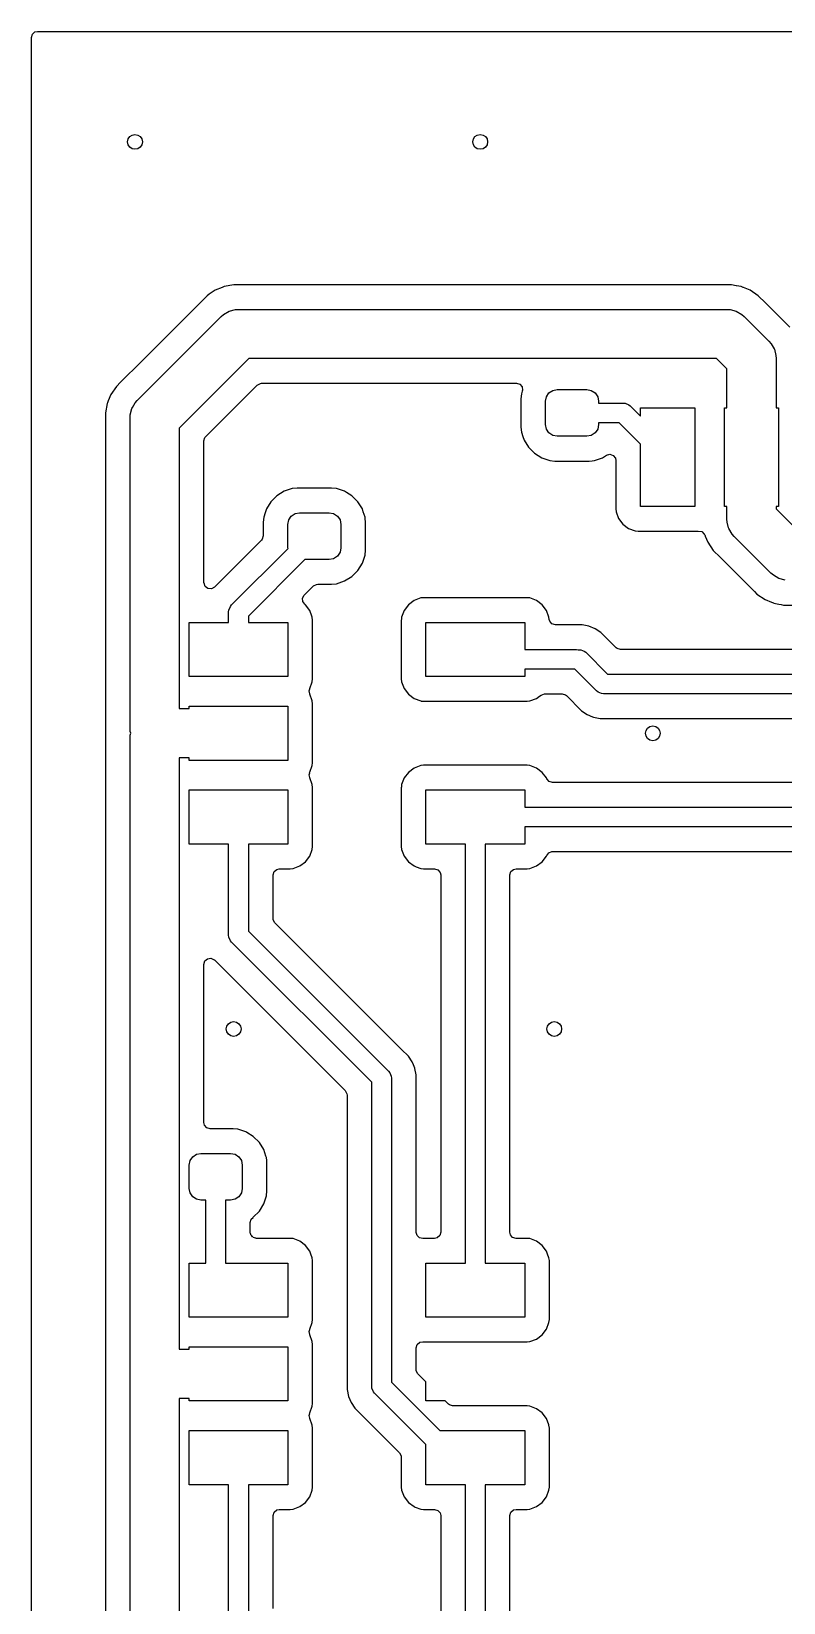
# Model space of a CAD drawing. Extents: x 4.07 to 6.96, y -6.23 to -1.21.
# Drawn here: x 4.071 to 4.671, y -2.466 to -1.211 of the extents above; entities that cross this region are included whole.
import ezdxf

# ---------------------------------------------------------------- set-up
doc = ezdxf.new("R2010")
doc.units = 0
doc.header["$MEASUREMENT"] = 0
doc.layers.add('BLACK', color=7, linetype='CONTINUOUS')

msp = doc.modelspace()

# ---------------------------------------------------------------- linework, layer by layer
at = {"layer": 'BLACK', "linetype": 'CONTINUOUS'}
for p, q in [((4.0709, -1.2159), (4.0717, -1.2132)), ((4.0709, -3.37), (4.0709, -1.2159)), ((4.0717, -1.2132), (4.0737, -1.2114)), ((4.0737, -1.2114), (4.0758, -1.211)), ((4.0758, -1.211), (6.7825, -1.211)), ((4.2176, -1.4178), (4.2128, -1.421)), ((4.223, -1.4156), (4.2176, -1.4178)), ((4.2176, -1.4178), (4.2176, -1.4178)), ((4.2248, -1.4148), (4.223, -1.4156)), ((4.223, -1.4156), (4.223, -1.4156)), ((4.2324, -1.4133), (4.2248, -1.4148)), ((4.2248, -1.4148), (4.2248, -1.4148)), ((4.2401, -1.4133), (4.2324, -1.4133)), ((4.2324, -1.4133), (4.2324, -1.4133)), ((4.6298, -1.4133), (4.2401, -1.4133)), ((4.6335, -1.4141), (4.6298, -1.4133)), ((4.6298, -1.4133), (4.6298, -1.4133)), ((4.6336, -1.4141), (4.6335, -1.4141)), ((4.6335, -1.4141), (4.6335, -1.4141)), ((4.6374, -1.4148), (4.6336, -1.4141)), ((4.6389, -1.4155), (4.6374, -1.4148)), ((4.6392, -1.4156), (4.6389, -1.4155)), ((4.6446, -1.4178), (4.6392, -1.4156)), ((4.6392, -1.4156), (4.6392, -1.4156)), ((4.6511, -1.4221), (4.6446, -1.4178)), ((4.6446, -1.4178), (4.6446, -1.4178)), ((4.2112, -1.4221), (4.1565, -1.4768)), ((4.2128, -1.421), (4.2112, -1.4221)), ((4.2112, -1.4221), (4.2112, -1.4221)), ((4.2128, -1.421), (4.2128, -1.421)), ((4.6567, -1.4278), (4.6511, -1.4221)), ((4.6511, -1.4221), (4.6511, -1.4221)), ((4.6707, -1.4417), (4.6567, -1.4278)), ((4.6567, -1.4278), (4.6567, -1.4278)), ((4.1553, -1.5058), (4.2223, -1.4388)), ((4.2223, -1.4388), (4.2243, -1.4371)), ((4.2243, -1.4371), (4.2287, -1.4345)), ((4.2243, -1.4371), (4.2243, -1.4371)), ((4.2287, -1.4345), (4.2337, -1.4332)), ((4.2337, -1.4332), (4.2363, -1.433)), ((4.2337, -1.4332), (4.2337, -1.4332)), ((4.2363, -1.433), (4.6259, -1.433)), ((4.6259, -1.433), (4.6285, -1.4332)), ((4.6285, -1.4332), (4.6285, -1.4332)), ((4.6285, -1.4332), (4.6335, -1.4345)), ((4.6335, -1.4345), (4.6379, -1.4371)), ((4.6379, -1.4371), (4.6379, -1.4371)), ((4.6379, -1.4371), (4.6399, -1.4388)), ((4.6399, -1.4388), (4.6596, -1.4585)), ((4.6763, -1.4473), (4.6707, -1.4417)), ((4.6707, -1.4417), (4.6707, -1.4417)), ((4.6596, -1.4585), (4.6613, -1.4605)), ((4.6613, -1.4605), (4.6613, -1.4605)), ((4.6613, -1.4605), (4.6637, -1.4646)), ((4.6637, -1.4646), (4.6639, -1.4649)), ((4.6639, -1.4649), (4.6652, -1.4699)), ((4.1565, -1.4768), (4.1441, -1.4891)), ((4.2444, -1.4724), (4.1889, -1.5279)), ((4.6178, -1.4724), (4.2444, -1.4724)), ((4.626, -1.4806), (4.6178, -1.4724)), ((4.626, -1.5118), (4.626, -1.4806)), ((4.6652, -1.4699), (4.6652, -1.4699)), ((4.6652, -1.4699), (4.6654, -1.4724)), ((4.6654, -1.4724), (4.6654, -1.5118)), ((4.1419, -1.4913), (4.1387, -1.4946)), ((4.1441, -1.4891), (4.1419, -1.4913)), ((4.1441, -1.4891), (4.1441, -1.4891)), ((4.2101, -1.5346), (4.2511, -1.4935)), ((4.2511, -1.4935), (4.2536, -1.4922)), ((4.2536, -1.4922), (4.2546, -1.4921)), ((4.2546, -1.4921), (4.458, -1.4921)), ((4.458, -1.4921), (4.4607, -1.4929)), ((4.4607, -1.4929), (4.4625, -1.495)), ((4.1322, -1.5061), (4.1316, -1.5076)), ((4.1343, -1.5011), (4.1322, -1.5061)), ((4.1322, -1.5061), (4.1322, -1.5061)), ((4.1387, -1.4946), (4.1343, -1.5011)), ((4.1343, -1.5011), (4.1343, -1.5011)), ((4.1536, -1.5077), (4.1553, -1.5058)), ((4.462, -1.5005), (4.4616, -1.5045)), ((4.4616, -1.5045), (4.4616, -1.527)), ((4.4627, -1.4985), (4.462, -1.5005)), ((4.462, -1.5005), (4.462, -1.5005)), ((4.4625, -1.495), (4.4628, -1.4977)), ((4.4628, -1.4977), (4.4627, -1.4985)), ((4.4813, -1.5064), (4.482, -1.5028)), ((4.482, -1.5028), (4.484, -1.4998)), ((4.484, -1.4998), (4.4871, -1.4978)), ((4.4871, -1.4978), (4.4906, -1.497)), ((4.4906, -1.497), (4.5143, -1.497)), ((4.5143, -1.497), (4.5178, -1.4978)), ((4.5178, -1.4978), (4.5209, -1.4998)), ((4.5209, -1.4998), (4.5229, -1.5028)), ((4.5229, -1.5028), (4.5236, -1.5064)), ((4.1314, -1.5082), (4.1299, -1.5158)), ((4.1299, -1.5158), (4.1299, -1.7718)), ((4.1316, -1.5076), (4.1314, -1.5082)), ((4.1314, -1.5082), (4.1314, -1.5082)), ((4.1316, -1.5076), (4.1316, -1.5076)), ((4.1496, -1.5197), (4.1497, -1.5172)), ((4.1497, -1.5172), (4.1511, -1.5122)), ((4.1497, -1.5172), (4.1497, -1.5172)), ((4.1511, -1.5122), (4.1515, -1.5114)), ((4.1515, -1.5114), (4.1536, -1.5077)), ((4.1536, -1.5077), (4.1536, -1.5077)), ((4.4813, -1.5251), (4.4813, -1.5064)), ((4.5236, -1.5064), (4.5236, -1.5079)), ((4.5236, -1.5079), (4.5433, -1.5079)), ((4.5433, -1.5079), (4.5448, -1.508)), ((4.5448, -1.508), (4.5477, -1.5092)), ((4.5477, -1.5092), (4.5489, -1.5102)), ((4.5489, -1.5102), (4.5571, -1.5184)), ((4.5571, -1.5184), (4.5571, -1.5118)), ((4.5571, -1.5118), (4.6004, -1.5118)), ((4.6004, -1.5118), (4.6004, -1.5906)), ((4.624, -1.5906), (4.624, -1.5118)), ((4.624, -1.5118), (4.626, -1.5118)), ((4.6654, -1.5118), (4.6673, -1.5118)), ((4.6673, -1.5118), (4.6673, -1.5906)), ((4.1496, -1.7677), (4.1496, -1.5197)), ((4.1889, -1.5279), (4.1889, -1.752)), ((4.4616, -1.527), (4.4616, -1.527)), ((4.4616, -1.527), (4.462, -1.531)), ((4.462, -1.531), (4.4632, -1.5346)), ((4.482, -1.5287), (4.4813, -1.5251)), ((4.484, -1.5317), (4.482, -1.5287)), ((4.5229, -1.5287), (4.5209, -1.5317)), ((4.5236, -1.5251), (4.5229, -1.5287)), ((4.54, -1.5236), (4.5236, -1.5236)), ((4.5236, -1.5236), (4.5236, -1.5251)), ((4.5571, -1.5407), (4.54, -1.5236)), ((4.2086, -1.5381), (4.2094, -1.5354)), ((4.2086, -1.6515), (4.2086, -1.5381)), ((4.2094, -1.5354), (4.2101, -1.5346)), ((4.4632, -1.5346), (4.4641, -1.5375)), ((4.4641, -1.5375), (4.4677, -1.5432)), ((4.4677, -1.5432), (4.4725, -1.548)), ((4.4871, -1.5337), (4.484, -1.5317)), ((4.4906, -1.5344), (4.4871, -1.5337)), ((4.5143, -1.5344), (4.4906, -1.5344)), ((4.5178, -1.5337), (4.5143, -1.5344)), ((4.5209, -1.5317), (4.5178, -1.5337)), ((4.5571, -1.5906), (4.5571, -1.5407)), ((4.4725, -1.548), (4.4783, -1.5516)), ((4.4783, -1.5516), (4.4847, -1.5537)), ((4.4847, -1.5537), (4.4887, -1.5542)), ((4.4887, -1.5542), (4.5162, -1.5542)), ((4.5162, -1.5542), (4.5184, -1.5539)), ((4.5162, -1.5542), (4.5162, -1.5542)), ((4.5162, -1.5542), (4.5162, -1.5542)), ((4.5184, -1.5539), (4.5202, -1.5537)), ((4.5202, -1.5537), (4.5266, -1.5516)), ((4.5266, -1.5516), (4.5299, -1.5496)), ((4.5299, -1.5496), (4.5326, -1.5488)), ((4.5326, -1.5488), (4.5352, -1.5497)), ((4.5352, -1.5497), (4.537, -1.5518)), ((4.537, -1.5518), (4.5374, -1.5537)), ((4.5374, -1.5537), (4.5374, -1.5924)), ((4.2726, -1.5783), (4.2668, -1.5819)), ((4.279, -1.5762), (4.2726, -1.5783)), ((4.2726, -1.5783), (4.2726, -1.5783)), ((4.283, -1.5758), (4.279, -1.5762)), ((4.3105, -1.5758), (4.283, -1.5758)), ((4.283, -1.5758), (4.283, -1.5758)), ((4.3145, -1.5762), (4.3105, -1.5758)), ((4.3191, -1.5777), (4.3145, -1.5762)), ((4.3145, -1.5762), (4.3145, -1.5762)), ((4.3209, -1.5783), (4.3191, -1.5777)), ((4.3224, -1.5792), (4.3209, -1.5783)), ((4.3209, -1.5783), (4.3209, -1.5783)), ((4.3267, -1.5819), (4.3224, -1.5792)), ((4.2584, -1.5925), (4.2574, -1.5957)), ((4.262, -1.5867), (4.2584, -1.5925)), ((4.2584, -1.5925), (4.2584, -1.5925)), ((4.2668, -1.5819), (4.262, -1.5867)), ((4.3315, -1.5867), (4.3267, -1.5819)), ((4.3351, -1.5925), (4.3315, -1.5867)), ((4.3358, -1.5948), (4.3351, -1.5925)), ((4.5374, -1.5924), (4.5374, -1.5924)), ((4.5374, -1.5924), (4.5376, -1.5948)), ((4.6004, -1.5906), (4.5571, -1.5906)), ((4.626, -1.5906), (4.624, -1.5906)), ((4.626, -1.6005), (4.626, -1.5906)), ((4.6673, -1.5906), (4.6654, -1.5906)), ((4.6654, -1.5906), (4.6654, -1.5923)), ((4.6654, -1.5923), (4.6833, -1.6102)), ((4.2563, -1.5989), (4.2559, -1.6029)), ((4.2559, -1.6029), (4.2559, -1.614)), ((4.2574, -1.5957), (4.2563, -1.5989)), ((4.2563, -1.5989), (4.2563, -1.5989)), ((4.2563, -1.5989), (4.2563, -1.5989)), ((4.2756, -1.6048), (4.2763, -1.6012)), ((4.2756, -1.6235), (4.2756, -1.6048)), ((4.2763, -1.6012), (4.2783, -1.5982)), ((4.2783, -1.5982), (4.2814, -1.5962)), ((4.2814, -1.5962), (4.2849, -1.5955)), ((4.2849, -1.5955), (4.3086, -1.5955)), ((4.3086, -1.5955), (4.3121, -1.5962)), ((4.3121, -1.5962), (4.3152, -1.5982)), ((4.3152, -1.5982), (4.3172, -1.6012)), ((4.3172, -1.6012), (4.3179, -1.6048)), ((4.3179, -1.6048), (4.3179, -1.6235)), ((4.3372, -1.5989), (4.3358, -1.5948)), ((4.3373, -1.6001), (4.3372, -1.5989)), ((4.3376, -1.6029), (4.3373, -1.6001)), ((4.3376, -1.6255), (4.3376, -1.6029)), ((4.5376, -1.5948), (4.5396, -1.6001)), ((4.5396, -1.6001), (4.5396, -1.6001)), ((4.5396, -1.6001), (4.543, -1.6046)), ((4.543, -1.6046), (4.543, -1.6046)), ((4.543, -1.6046), (4.5475, -1.608)), ((4.6262, -1.603), (4.626, -1.6005)), ((4.6274, -1.6076), (4.6262, -1.603)), ((4.6262, -1.603), (4.6262, -1.603)), ((4.2545, -1.6175), (4.217, -1.6549)), ((4.2551, -1.6167), (4.2545, -1.6175)), ((4.2559, -1.614), (4.2551, -1.6167)), ((4.5475, -1.608), (4.5475, -1.608)), ((4.5475, -1.608), (4.5529, -1.61)), ((4.5529, -1.61), (4.5529, -1.61)), ((4.5529, -1.61), (4.5531, -1.61)), ((4.5531, -1.61), (4.5552, -1.6103)), ((4.5552, -1.6103), (4.6023, -1.6103)), ((4.6023, -1.6103), (4.6032, -1.6102)), ((4.6023, -1.6103), (4.6023, -1.6103)), ((4.6023, -1.6103), (4.6023, -1.6103)), ((4.6032, -1.6102), (4.606, -1.6106)), ((4.606, -1.6106), (4.608, -1.6125)), ((4.608, -1.6125), (4.6083, -1.6131)), ((4.6083, -1.6131), (4.6086, -1.614)), ((4.6086, -1.614), (4.6087, -1.6141)), ((4.6087, -1.6141), (4.6108, -1.6191)), ((4.6108, -1.6191), (4.6108, -1.6191)), ((4.6108, -1.6191), (4.6151, -1.6256)), ((4.6275, -1.608), (4.6274, -1.6076)), ((4.6301, -1.6125), (4.6275, -1.608)), ((4.6317, -1.6144), (4.6301, -1.6125)), ((4.6301, -1.6125), (4.6301, -1.6125)), ((4.6612, -1.6438), (4.6317, -1.6144)), ((4.2307, -1.6691), (4.2757, -1.6241)), ((4.2757, -1.6241), (4.2756, -1.6235)), ((4.3152, -1.6301), (4.3121, -1.6322)), ((4.3172, -1.6271), (4.3152, -1.6301)), ((4.3179, -1.6235), (4.3172, -1.6271)), ((4.3351, -1.6359), (4.3372, -1.6294)), ((4.3372, -1.6294), (4.3376, -1.6255)), ((4.6151, -1.6256), (4.6151, -1.6256)), ((4.6151, -1.6256), (4.6151, -1.6256)), ((4.6151, -1.6256), (4.6206, -1.6311)), ((4.6206, -1.6311), (4.6206, -1.6311)), ((4.6206, -1.6311), (4.6208, -1.6313)), ((4.6208, -1.6313), (4.6208, -1.6313)), ((4.6208, -1.6313), (4.6208, -1.6313)), ((4.6208, -1.6313), (4.6445, -1.655)), ((4.2892, -1.6329), (4.2441, -1.678)), ((4.3086, -1.6329), (4.2892, -1.6329)), ((4.3121, -1.6322), (4.3086, -1.6329)), ((4.3267, -1.6465), (4.3315, -1.6417)), ((4.3315, -1.6417), (4.3351, -1.6359)), ((4.6631, -1.6455), (4.6612, -1.6438)), ((4.2087, -1.6518), (4.2086, -1.6515)), ((4.2096, -1.6544), (4.2087, -1.6518)), ((4.2118, -1.6561), (4.2096, -1.6544)), ((4.2146, -1.6563), (4.2118, -1.6561)), ((4.217, -1.6549), (4.2146, -1.6563)), ((4.2887, -1.6613), (4.2959, -1.654)), ((4.2959, -1.654), (4.2983, -1.6527)), ((4.2983, -1.6527), (4.2994, -1.6526)), ((4.2994, -1.6526), (4.3105, -1.6526)), ((4.3105, -1.6526), (4.3145, -1.6522)), ((4.3105, -1.6526), (4.3105, -1.6526)), ((4.3145, -1.6522), (4.3209, -1.65)), ((4.3209, -1.65), (4.3267, -1.6465)), ((4.6445, -1.655), (4.6445, -1.655)), ((4.6445, -1.655), (4.648, -1.6585)), ((4.6676, -1.6481), (4.6631, -1.6455)), ((4.6631, -1.6455), (4.6631, -1.6455)), ((4.6725, -1.6494), (4.6676, -1.6481)), ((4.2297, -1.6703), (4.2307, -1.6691)), ((4.2873, -1.6637), (4.2887, -1.6613)), ((4.2875, -1.6664), (4.2873, -1.6637)), ((4.2892, -1.6686), (4.2875, -1.6664)), ((4.2897, -1.669), (4.2892, -1.6686)), ((4.2931, -1.6735), (4.2897, -1.669)), ((4.2897, -1.669), (4.2897, -1.669)), ((4.3718, -1.669), (4.3684, -1.6735)), ((4.3763, -1.6656), (4.3718, -1.669)), ((4.3718, -1.669), (4.3718, -1.669)), ((4.3816, -1.6636), (4.3763, -1.6656)), ((4.3763, -1.6656), (4.3763, -1.6656)), ((4.3839, -1.6634), (4.3816, -1.6636)), ((4.4665, -1.6634), (4.3839, -1.6634)), ((4.3839, -1.6634), (4.3839, -1.6634)), ((4.4688, -1.6636), (4.4665, -1.6634)), ((4.4665, -1.6634), (4.4665, -1.6634)), ((4.4665, -1.6634), (4.4665, -1.6634)), ((4.4665, -1.6634), (4.4665, -1.6634)), ((4.4741, -1.6656), (4.4688, -1.6636)), ((4.4688, -1.6636), (4.4688, -1.6636)), ((4.4786, -1.669), (4.4741, -1.6656)), ((4.4741, -1.6656), (4.4741, -1.6656)), ((4.482, -1.6735), (4.4786, -1.669)), ((4.4786, -1.669), (4.4786, -1.669)), ((4.648, -1.6585), (4.65, -1.6605)), ((4.65, -1.6605), (4.6565, -1.6648)), ((4.6565, -1.6648), (4.6565, -1.6648)), ((4.6565, -1.6648), (4.6615, -1.6669)), ((4.6615, -1.6669), (4.6632, -1.6676)), ((4.6632, -1.6676), (4.6636, -1.6678)), ((4.6636, -1.6678), (4.6674, -1.6686)), ((4.6674, -1.6686), (4.6693, -1.6689)), ((4.6693, -1.6689), (4.6712, -1.6693)), ((4.6712, -1.6693), (4.6712, -1.6693)), ((4.6712, -1.6693), (4.6712, -1.6693)), ((4.6712, -1.6693), (4.679, -1.6693)), ((4.2283, -1.6747), (4.2285, -1.6732)), ((4.2283, -1.6831), (4.2283, -1.6747)), ((4.2285, -1.6732), (4.2297, -1.6703)), ((4.2441, -1.678), (4.2441, -1.6831)), ((4.2947, -1.678), (4.2931, -1.6735)), ((4.2931, -1.6735), (4.2931, -1.6735)), ((4.295, -1.6788), (4.2947, -1.678)), ((4.2953, -1.6812), (4.295, -1.6788)), ((4.2953, -1.7283), (4.2953, -1.6812)), ((4.3662, -1.6807), (4.3661, -1.6812)), ((4.3661, -1.6812), (4.3661, -1.6812)), ((4.3661, -1.6812), (4.3661, -1.7283)), ((4.3664, -1.6788), (4.3662, -1.6807)), ((4.3684, -1.6735), (4.3664, -1.6788)), ((4.3684, -1.6735), (4.3684, -1.6735)), ((4.484, -1.6788), (4.482, -1.6735)), ((4.482, -1.6735), (4.482, -1.6735)), ((4.4842, -1.6807), (4.484, -1.6788)), ((4.4846, -1.6822), (4.4842, -1.6807)), ((4.1969, -1.7264), (4.1969, -1.6831)), ((4.1969, -1.6831), (4.2283, -1.6831)), ((4.2441, -1.6831), (4.2756, -1.6831)), ((4.2756, -1.6831), (4.2756, -1.7264)), ((4.3858, -1.7264), (4.3858, -1.6831)), ((4.3858, -1.6831), (4.4646, -1.6831)), ((4.4646, -1.6831), (4.4646, -1.7047)), ((4.4864, -1.6842), (4.4846, -1.6822)), ((4.4891, -1.685), (4.4864, -1.6842)), ((4.5086, -1.685), (4.4891, -1.685)), ((4.5106, -1.685), (4.5086, -1.685)), ((4.5159, -1.6861), (4.5106, -1.685)), ((4.5106, -1.685), (4.5106, -1.685)), ((4.5209, -1.6882), (4.5159, -1.6861)), ((4.5159, -1.6861), (4.5159, -1.6861)), ((4.5255, -1.6912), (4.5209, -1.6882)), ((4.5376, -1.7033), (4.5255, -1.6912)), ((4.5255, -1.6912), (4.5255, -1.6912)), ((4.4646, -1.7047), (4.5059, -1.7047)), ((4.5059, -1.7047), (4.5074, -1.7049)), ((4.5074, -1.7049), (4.5094, -1.7049)), ((4.5094, -1.7049), (4.5122, -1.7061)), ((4.5122, -1.7061), (4.5134, -1.707)), ((4.5134, -1.707), (4.5308, -1.7244)), ((4.5384, -1.7039), (4.5376, -1.7033)), ((4.541, -1.7047), (4.5384, -1.7039)), ((5.5541, -1.7047), (4.541, -1.7047)), ((4.2756, -1.7264), (4.1969, -1.7264)), ((4.2931, -1.7359), (4.295, -1.7306)), ((4.295, -1.7306), (4.2953, -1.7283)), ((4.3661, -1.7283), (4.3661, -1.7283)), ((4.3661, -1.7283), (4.3664, -1.7306)), ((4.3664, -1.7306), (4.3684, -1.7359)), ((4.4646, -1.7264), (4.3858, -1.7264)), ((4.5046, -1.7205), (4.4646, -1.7205)), ((4.4646, -1.7205), (4.4646, -1.7264)), ((4.522, -1.7379), (4.5046, -1.7205)), ((4.5308, -1.7244), (5.5622, -1.7244)), ((4.2925, -1.7378), (4.293, -1.7363)), ((4.293, -1.7401), (4.2925, -1.7378)), ((4.2929, -1.7362), (4.2931, -1.7359)), ((4.293, -1.7363), (4.2929, -1.7362)), ((4.2931, -1.7405), (4.2929, -1.7401)), ((4.2929, -1.7401), (4.293, -1.7401)), ((4.2931, -1.7359), (4.2931, -1.7359)), ((4.295, -1.7458), (4.2931, -1.7405)), ((4.2931, -1.7405), (4.2931, -1.7405)), ((4.3684, -1.7359), (4.3684, -1.7359)), ((4.3684, -1.7359), (4.3718, -1.7405)), ((4.3718, -1.7405), (4.3718, -1.7405)), ((4.3718, -1.7405), (4.3763, -1.7439)), ((4.3763, -1.7439), (4.3763, -1.7439)), ((4.3763, -1.7439), (4.3816, -1.7458)), ((4.4688, -1.7458), (4.4741, -1.7439)), ((4.4741, -1.7439), (4.4764, -1.7421)), ((4.4764, -1.7421), (4.4777, -1.7412)), ((4.4777, -1.7412), (4.4803, -1.7402)), ((4.4803, -1.7402), (4.4806, -1.7402)), ((4.4806, -1.7402), (4.4944, -1.7402)), ((4.4944, -1.7402), (4.4971, -1.741)), ((4.4971, -1.741), (4.4979, -1.7416)), ((4.4979, -1.7416), (4.51, -1.7537)), ((4.5232, -1.7388), (4.522, -1.7379)), ((4.526, -1.74), (4.5232, -1.7388)), ((4.5276, -1.7402), (4.526, -1.74)), ((5.5622, -1.7402), (4.5276, -1.7402)), ((4.1889, -1.752), (4.1969, -1.752)), ((4.1969, -1.752), (4.1969, -1.75)), ((4.1969, -1.75), (4.2756, -1.75)), ((4.2756, -1.75), (4.2756, -1.7933)), ((4.2953, -1.7481), (4.295, -1.7458)), ((4.2953, -1.7952), (4.2953, -1.7481)), ((4.3816, -1.7458), (4.3816, -1.7458)), ((4.3816, -1.7458), (4.3819, -1.7459)), ((4.3819, -1.7459), (4.3839, -1.7461)), ((4.3839, -1.7461), (4.4665, -1.7461)), ((4.4665, -1.7461), (4.4688, -1.7458)), ((4.51, -1.7537), (4.51, -1.7537)), ((4.51, -1.7537), (4.5145, -1.7567)), ((4.5145, -1.7567), (4.5188, -1.7585)), ((4.1497, -1.7702), (4.1496, -1.7677)), ((4.5188, -1.7585), (4.5195, -1.7588)), ((4.5195, -1.7588), (4.5195, -1.7588)), ((4.5195, -1.7588), (4.5195, -1.7588)), ((4.5195, -1.7588), (4.5248, -1.7599)), ((4.5248, -1.7599), (4.5248, -1.7599)), ((4.5248, -1.7599), (4.5248, -1.7599)), ((4.5248, -1.7599), (5.5541, -1.7599)), ((4.1299, -1.7718), (4.1299, -2.2796)), ((4.1496, -1.7756), (4.1497, -1.7731)), ((4.1496, -2.2835), (4.1496, -1.7756)), ((4.1501, -1.7717), (4.1497, -1.7702)), ((4.1497, -1.7702), (4.1497, -1.7702)), ((4.1497, -1.7731), (4.1501, -1.7717)), ((4.1497, -1.7731), (4.1497, -1.7731)), ((4.1969, -1.7913), (4.1889, -1.7913)), ((4.1889, -1.7913), (4.1889, -2.2638)), ((4.1969, -1.7933), (4.1969, -1.7913)), ((4.2756, -1.7933), (4.1969, -1.7933)), ((4.2925, -1.8048), (4.293, -1.8032)), ((4.293, -1.807), (4.2925, -1.8048)), ((4.2929, -1.8032), (4.2931, -1.8028)), ((4.293, -1.8032), (4.2929, -1.8032)), ((4.2929, -1.8071), (4.293, -1.807)), ((4.2931, -1.8074), (4.2929, -1.8071)), ((4.2931, -1.8028), (4.295, -1.7975)), ((4.2931, -1.8028), (4.2931, -1.8028)), ((4.295, -1.8127), (4.2931, -1.8074)), ((4.2931, -1.8074), (4.2931, -1.8074)), ((4.295, -1.7975), (4.2953, -1.7952)), ((4.3684, -1.8074), (4.3664, -1.8127)), ((4.3718, -1.8029), (4.3684, -1.8074)), ((4.3684, -1.8074), (4.3684, -1.8074)), ((4.3763, -1.7995), (4.3718, -1.8029)), ((4.3718, -1.8029), (4.3718, -1.8029)), ((4.3816, -1.7975), (4.3763, -1.7995)), ((4.3763, -1.7995), (4.3763, -1.7995)), ((4.3839, -1.7972), (4.3816, -1.7975)), ((4.4665, -1.7972), (4.3839, -1.7972)), ((4.3839, -1.7972), (4.3839, -1.7972)), ((4.4688, -1.7975), (4.4665, -1.7972)), ((4.4665, -1.7972), (4.4665, -1.7972)), ((4.4665, -1.7972), (4.4665, -1.7972)), ((4.4665, -1.7972), (4.4665, -1.7972)), ((4.4741, -1.7995), (4.4688, -1.7975)), ((4.4688, -1.7975), (4.4688, -1.7975)), ((4.4786, -1.8029), (4.4741, -1.7995)), ((4.4741, -1.7995), (4.4741, -1.7995)), ((4.482, -1.8074), (4.4786, -1.8029)), ((4.4786, -1.8029), (4.4786, -1.8029)), ((4.4822, -1.8078), (4.482, -1.8074)), ((4.482, -1.8074), (4.482, -1.8074)), ((4.482, -1.8074), (4.482, -1.8074)), ((4.1969, -1.8602), (4.1969, -1.8169)), ((4.1969, -1.8169), (4.2756, -1.8169)), ((4.2756, -1.8169), (4.2756, -1.8602)), ((4.2953, -1.815), (4.295, -1.8127)), ((4.2953, -1.8621), (4.2953, -1.815)), ((4.3662, -1.8147), (4.3661, -1.815)), ((4.3661, -1.815), (4.3661, -1.815)), ((4.3661, -1.815), (4.3661, -1.8621)), ((4.3664, -1.8127), (4.3662, -1.8147)), ((4.3858, -1.8602), (4.3858, -1.8169)), ((4.3858, -1.8169), (4.4646, -1.8169)), ((4.4646, -1.8169), (4.4646, -1.8307)), ((4.4823, -1.8082), (4.4822, -1.8078)), ((4.4841, -1.8102), (4.4823, -1.8082)), ((4.4868, -1.811), (4.4841, -1.8102)), ((5.5495, -1.811), (4.4868, -1.811)), ((4.4646, -1.8307), (5.5597, -1.8307)), ((5.563, -1.8465), (4.4646, -1.8465)), ((4.4646, -1.8465), (4.4646, -1.8602)), ((4.2283, -1.8602), (4.1969, -1.8602)), ((4.2283, -1.9331), (4.2283, -1.8602)), ((4.2756, -1.8602), (4.2441, -1.8602)), ((4.2441, -1.8602), (4.2441, -1.9298)), ((4.2897, -1.8743), (4.2931, -1.8698)), ((4.2931, -1.8698), (4.295, -1.8645)), ((4.295, -1.8645), (4.2953, -1.8621)), ((4.3661, -1.8621), (4.3661, -1.8621)), ((4.3661, -1.8621), (4.3664, -1.8645)), ((4.3664, -1.8645), (4.3684, -1.8698)), ((4.3684, -1.8698), (4.3684, -1.8698)), ((4.3684, -1.8698), (4.3718, -1.8743)), ((4.4173, -1.8602), (4.3858, -1.8602)), ((4.4173, -2.1949), (4.4173, -1.8602)), ((4.4646, -1.8602), (4.4331, -1.8602)), ((4.4331, -1.8602), (4.4331, -2.1949)), ((4.4786, -1.8743), (4.482, -1.8698)), ((4.482, -1.8698), (4.4822, -1.8693)), ((4.4822, -1.8693), (4.4839, -1.8671)), ((4.4839, -1.8671), (4.4864, -1.8662)), ((4.4864, -1.8662), (4.4868, -1.8662)), ((4.4868, -1.8662), (5.5657, -1.8662)), ((4.2638, -1.8848), (4.2646, -1.8822)), ((4.2646, -1.8822), (4.2667, -1.8804)), ((4.2667, -1.8804), (4.2687, -1.8799)), ((4.2687, -1.8799), (4.2775, -1.8799)), ((4.2775, -1.8799), (4.2798, -1.8797)), ((4.2775, -1.8799), (4.2775, -1.8799)), ((4.2798, -1.8797), (4.2851, -1.8777)), ((4.2851, -1.8777), (4.2897, -1.8743)), ((4.3718, -1.8743), (4.3718, -1.8743)), ((4.3718, -1.8743), (4.3763, -1.8777)), ((4.3763, -1.8777), (4.3763, -1.8777)), ((4.3763, -1.8777), (4.3781, -1.8784)), ((4.3781, -1.8784), (4.3816, -1.8797)), ((4.3816, -1.8797), (4.3839, -1.8799)), ((4.3839, -1.8799), (4.3927, -1.8799)), ((4.3927, -1.8799), (4.3954, -1.8807)), ((4.3954, -1.8807), (4.3972, -1.8828)), ((4.4528, -1.8848), (4.4536, -1.8822)), ((4.4536, -1.8822), (4.4556, -1.8804)), ((4.4556, -1.8804), (4.4577, -1.8799)), ((4.4577, -1.8799), (4.4665, -1.8799)), ((4.4665, -1.8799), (4.4688, -1.8797)), ((4.4665, -1.8799), (4.4665, -1.8799)), ((4.4688, -1.8797), (4.4741, -1.8777)), ((4.4741, -1.8777), (4.4786, -1.8743)), ((4.2638, -1.9196), (4.2638, -1.8848)), ((4.3972, -1.8828), (4.3976, -1.8848)), ((4.3976, -1.8848), (4.3976, -2.1703)), ((4.4528, -2.1703), (4.4528, -1.8848)), ((4.2639, -1.9207), (4.2638, -1.9196)), ((4.2441, -1.9298), (4.356, -2.0417)), ((4.2652, -1.9231), (4.2639, -1.9207)), ((4.368, -2.0258), (4.2652, -1.9231)), ((4.2285, -1.9346), (4.2283, -1.9331)), ((4.2297, -1.9374), (4.2285, -1.9346)), ((4.2307, -1.9386), (4.2297, -1.9374)), ((4.3425, -2.0505), (4.2307, -1.9386)), ((4.2086, -1.9563), (4.2094, -1.9536)), ((4.2086, -2.0827), (4.2086, -1.9563)), ((4.2094, -1.9536), (4.2115, -1.9518)), ((4.2115, -1.9518), (4.2142, -1.9514)), ((4.2142, -1.9514), (4.2167, -1.9526)), ((4.2167, -1.9526), (4.217, -1.9528)), ((4.217, -1.9528), (4.3214, -2.0572)), ((4.3703, -2.0281), (4.368, -2.0258)), ((4.3718, -2.0297), (4.3703, -2.0281)), ((4.3748, -2.0342), (4.3718, -2.0297)), ((4.356, -2.0417), (4.3569, -2.0429)), ((4.3569, -2.0429), (4.3581, -2.0457)), ((4.3581, -2.0457), (4.3583, -2.0472)), ((4.3758, -2.0366), (4.3748, -2.0342)), ((4.3748, -2.0342), (4.3748, -2.0342)), ((4.3769, -2.0391), (4.3758, -2.0366)), ((4.3758, -2.0366), (4.3758, -2.0366)), ((4.3769, -2.0392), (4.3769, -2.0391)), ((4.377, -2.0395), (4.3769, -2.0392)), ((4.3769, -2.0392), (4.3769, -2.0392)), ((4.378, -2.0445), (4.377, -2.0395)), ((4.377, -2.0395), (4.377, -2.0395)), ((4.378, -2.1704), (4.378, -2.0445)), ((4.378, -2.0445), (4.378, -2.0445)), ((4.3214, -2.0572), (4.3227, -2.0597)), ((4.3425, -2.2933), (4.3425, -2.0505)), ((4.3583, -2.0472), (4.3583, -2.29)), ((4.3227, -2.0597), (4.3228, -2.0607)), ((4.3228, -2.0607), (4.3228, -2.2906)), ((4.2091, -2.0847), (4.2086, -2.0827)), ((4.2109, -2.0868), (4.2091, -2.0847)), ((4.2135, -2.0876), (4.2109, -2.0868)), ((4.2318, -2.0876), (4.2135, -2.0876)), ((4.2357, -2.088), (4.2318, -2.0876)), ((4.2318, -2.0876), (4.2318, -2.0876)), ((4.2421, -2.0901), (4.2357, -2.088)), ((4.2357, -2.088), (4.2357, -2.088)), ((4.2422, -2.0901), (4.2421, -2.0901)), ((4.2428, -2.0905), (4.2422, -2.0901)), ((4.2422, -2.0901), (4.2422, -2.0901)), ((4.248, -2.0937), (4.2428, -2.0905)), ((4.2528, -2.0985), (4.248, -2.0937)), ((4.1996, -2.11), (4.2026, -2.108)), ((4.2026, -2.108), (4.2062, -2.1073)), ((4.2062, -2.1073), (4.2298, -2.1073)), ((4.2298, -2.1073), (4.2334, -2.108)), ((4.2334, -2.108), (4.2364, -2.11)), ((4.2563, -2.1043), (4.2528, -2.0985)), ((4.258, -2.1094), (4.2563, -2.1043)), ((4.1969, -2.1166), (4.1976, -2.1131)), ((4.1969, -2.1353), (4.1969, -2.1166)), ((4.1976, -2.1131), (4.1996, -2.11)), ((4.2364, -2.11), (4.2385, -2.1131)), ((4.2385, -2.1131), (4.2392, -2.1166)), ((4.2392, -2.1166), (4.2392, -2.1353)), ((4.2585, -2.1107), (4.258, -2.1094)), ((4.2587, -2.1129), (4.2585, -2.1107)), ((4.2589, -2.1147), (4.2587, -2.1129)), ((4.2589, -2.1373), (4.2589, -2.1147)), ((4.1976, -2.1389), (4.1969, -2.1353)), ((4.1996, -2.1419), (4.1976, -2.1389)), ((4.2026, -2.144), (4.1996, -2.1419)), ((4.2062, -2.1447), (4.2026, -2.144)), ((4.2101, -2.1447), (4.2062, -2.1447)), ((4.2101, -2.1949), (4.2101, -2.1447)), ((4.2298, -2.1447), (4.2259, -2.1447)), ((4.2259, -2.1447), (4.2259, -2.1949)), ((4.2334, -2.144), (4.2298, -2.1447)), ((4.2364, -2.1419), (4.2334, -2.144)), ((4.2385, -2.1389), (4.2364, -2.1419)), ((4.2392, -2.1353), (4.2385, -2.1389)), ((4.2563, -2.1477), (4.2585, -2.1413)), ((4.2585, -2.1413), (4.2589, -2.1373)), ((4.2464, -2.1598), (4.2478, -2.1585)), ((4.2477, -2.1585), (4.2479, -2.1584)), ((4.2478, -2.1585), (4.2477, -2.1585)), ((4.2479, -2.1584), (4.2479, -2.1583)), ((4.2479, -2.1583), (4.248, -2.1583)), ((4.248, -2.1583), (4.2528, -2.1535)), ((4.2528, -2.1535), (4.2563, -2.1477)), ((4.2456, -2.1625), (4.2464, -2.1598)), ((4.2456, -2.1703), (4.2456, -2.1625)), ((4.2458, -2.1717), (4.2456, -2.1703)), ((4.3787, -2.1729), (4.378, -2.1704)), ((4.3976, -2.1703), (4.3968, -2.1729)), ((4.4532, -2.1723), (4.4528, -2.1703)), ((4.2459, -2.1719), (4.2458, -2.1717)), ((4.246, -2.1723), (4.2459, -2.1719)), ((4.2467, -2.1731), (4.246, -2.1723)), ((4.2473, -2.174), (4.2467, -2.1731)), ((4.2476, -2.1741), (4.2473, -2.174)), ((4.2478, -2.1744), (4.2476, -2.1741)), ((4.2488, -2.1747), (4.2478, -2.1744)), ((4.2498, -2.1751), (4.2488, -2.1747)), ((4.2501, -2.1751), (4.2498, -2.1751)), ((4.2505, -2.1752), (4.2501, -2.1751)), ((4.2775, -2.1752), (4.2505, -2.1752)), ((4.2798, -2.1754), (4.2775, -2.1752)), ((4.2775, -2.1752), (4.2775, -2.1752)), ((4.2775, -2.1752), (4.2775, -2.1752)), ((4.2775, -2.1752), (4.2775, -2.1752)), ((4.2851, -2.1774), (4.2798, -2.1754)), ((4.2798, -2.1754), (4.2798, -2.1754)), ((4.2897, -2.1808), (4.2851, -2.1774)), ((4.2851, -2.1774), (4.2851, -2.1774)), ((4.2931, -2.1853), (4.2897, -2.1808)), ((4.2897, -2.1808), (4.2897, -2.1808)), ((4.3807, -2.1747), (4.3787, -2.1729)), ((4.3834, -2.1752), (4.3807, -2.1747)), ((4.3839, -2.1752), (4.3834, -2.1752)), ((4.3927, -2.1752), (4.3839, -2.1752)), ((4.3839, -2.1752), (4.3839, -2.1752)), ((4.3948, -2.1747), (4.3927, -2.1752)), ((4.3968, -2.1729), (4.3948, -2.1747)), ((4.455, -2.1744), (4.4532, -2.1723)), ((4.4577, -2.1752), (4.455, -2.1744)), ((4.4665, -2.1752), (4.4577, -2.1752)), ((4.4688, -2.1754), (4.4665, -2.1752)), ((4.4665, -2.1752), (4.4665, -2.1752)), ((4.4665, -2.1752), (4.4665, -2.1752)), ((4.4665, -2.1752), (4.4665, -2.1752)), ((4.4741, -2.1774), (4.4688, -2.1754)), ((4.4688, -2.1754), (4.4688, -2.1754)), ((4.4786, -2.1808), (4.4741, -2.1774)), ((4.4741, -2.1774), (4.4741, -2.1774)), ((4.482, -2.1853), (4.4786, -2.1808)), ((4.4786, -2.1808), (4.4786, -2.1808)), ((4.1969, -2.2382), (4.1969, -2.1949)), ((4.1969, -2.1949), (4.2101, -2.1949)), ((4.2259, -2.1949), (4.2756, -2.1949)), ((4.2756, -2.1949), (4.2756, -2.2382)), ((4.294, -2.1878), (4.2931, -2.1853)), ((4.2931, -2.1853), (4.2931, -2.1853)), ((4.295, -2.1907), (4.294, -2.1878)), ((4.2953, -2.193), (4.295, -2.1907)), ((4.2953, -2.2401), (4.2953, -2.193)), ((4.3858, -2.2382), (4.3858, -2.1949)), ((4.3858, -2.1949), (4.4173, -2.1949)), ((4.4331, -2.1949), (4.4646, -2.1949)), ((4.4646, -2.1949), (4.4646, -2.2382)), ((4.4829, -2.1878), (4.482, -2.1853)), ((4.482, -2.1853), (4.482, -2.1853)), ((4.484, -2.1907), (4.4829, -2.1878)), ((4.4843, -2.193), (4.484, -2.1907)), ((4.4843, -2.2401), (4.4843, -2.193)), ((4.2756, -2.2382), (4.1969, -2.2382)), ((4.2931, -2.2477), (4.295, -2.2424)), ((4.295, -2.2424), (4.2953, -2.2401)), ((4.4646, -2.2382), (4.3858, -2.2382)), ((4.482, -2.2477), (4.484, -2.2424)), ((4.484, -2.2424), (4.4843, -2.2401)), ((4.2925, -2.2497), (4.293, -2.2481)), ((4.293, -2.2519), (4.2925, -2.2497)), ((4.2929, -2.2481), (4.2931, -2.2477)), ((4.293, -2.2481), (4.2929, -2.2481)), ((4.2931, -2.2523), (4.2929, -2.2519)), ((4.2929, -2.2519), (4.293, -2.2519)), ((4.2931, -2.2477), (4.2931, -2.2477)), ((4.295, -2.2576), (4.2931, -2.2523)), ((4.2931, -2.2523), (4.2931, -2.2523)), ((4.2953, -2.2599), (4.295, -2.2576)), ((4.3787, -2.26), (4.3808, -2.2582)), ((4.3808, -2.2582), (4.3834, -2.2578)), ((4.3834, -2.2578), (4.3839, -2.2579)), ((4.3839, -2.2579), (4.4665, -2.2579)), ((4.4665, -2.2579), (4.4688, -2.2576)), ((4.4688, -2.2576), (4.4741, -2.2557)), ((4.4741, -2.2557), (4.4786, -2.2523)), ((4.4786, -2.2523), (4.482, -2.2477)), ((4.1889, -2.2638), (4.1969, -2.2638)), ((4.1969, -2.2638), (4.1969, -2.2618)), ((4.1969, -2.2618), (4.2756, -2.2618)), ((4.2756, -2.2618), (4.2756, -2.3051)), ((4.2953, -2.307), (4.2953, -2.2599)), ((4.378, -2.2627), (4.3787, -2.26)), ((4.378, -2.2799), (4.378, -2.2627)), ((4.1299, -2.2796), (4.1299, -2.8111)), ((4.1496, -2.815), (4.1496, -2.2835)), ((4.3781, -2.2809), (4.378, -2.2799)), ((4.3794, -2.2833), (4.3781, -2.2809)), ((4.3858, -2.2897), (4.3794, -2.2833)), ((4.3228, -2.2906), (4.3228, -2.296)), ((4.3228, -2.296), (4.3228, -2.296)), ((4.3228, -2.296), (4.3228, -2.296)), ((4.3228, -2.296), (4.3239, -2.3014)), ((4.3427, -2.2948), (4.3425, -2.2933)), ((4.3438, -2.2977), (4.3427, -2.2948)), ((4.3583, -2.29), (4.397, -2.3287)), ((4.3858, -2.3051), (4.3858, -2.2897)), ((4.1969, -2.3031), (4.1889, -2.3031)), ((4.1889, -2.3031), (4.1889, -2.7953)), ((4.1969, -2.3051), (4.1969, -2.3031)), ((4.2756, -2.3051), (4.1969, -2.3051)), ((4.2931, -2.3147), (4.295, -2.3093)), ((4.295, -2.3093), (4.2953, -2.307)), ((4.3239, -2.3014), (4.3239, -2.3014)), ((4.3239, -2.3014), (4.326, -2.3064)), ((4.326, -2.3064), (4.329, -2.3109)), ((4.3448, -2.2989), (4.3438, -2.2977)), ((4.3858, -2.3399), (4.3448, -2.2989)), ((4.4012, -2.3051), (4.3858, -2.3051)), ((4.4037, -2.3076), (4.4012, -2.3051)), ((4.4045, -2.3083), (4.4037, -2.3076)), ((4.4071, -2.309), (4.4045, -2.3083)), ((4.4665, -2.309), (4.4071, -2.309)), ((4.4688, -2.3093), (4.4665, -2.309)), ((4.4665, -2.309), (4.4665, -2.309)), ((4.4665, -2.309), (4.4665, -2.309)), ((4.4665, -2.309), (4.4665, -2.309)), ((4.4741, -2.3113), (4.4688, -2.3093)), ((4.4688, -2.3093), (4.4688, -2.3093)), ((4.2925, -2.3166), (4.293, -2.315)), ((4.293, -2.3188), (4.2925, -2.3166)), ((4.2929, -2.315), (4.2931, -2.3147)), ((4.293, -2.315), (4.2929, -2.315)), ((4.2929, -2.3189), (4.293, -2.3188)), ((4.2931, -2.3192), (4.2929, -2.3189)), ((4.2931, -2.3147), (4.2931, -2.3147)), ((4.295, -2.3245), (4.2931, -2.3192)), ((4.2931, -2.3192), (4.2931, -2.3192)), ((4.329, -2.3109), (4.329, -2.3109)), ((4.329, -2.3109), (4.3647, -2.3466)), ((4.4786, -2.3147), (4.4741, -2.3113)), ((4.4741, -2.3113), (4.4741, -2.3113)), ((4.482, -2.3192), (4.4786, -2.3147)), ((4.4786, -2.3147), (4.4786, -2.3147)), ((4.4839, -2.3242), (4.482, -2.3192)), ((4.482, -2.3192), (4.482, -2.3192)), ((4.1969, -2.372), (4.1969, -2.3287)), ((4.1969, -2.3287), (4.2756, -2.3287)), ((4.2756, -2.3287), (4.2756, -2.372)), ((4.2953, -2.3269), (4.295, -2.3245)), ((4.2953, -2.3739), (4.2953, -2.3269)), ((4.397, -2.3287), (4.4646, -2.3287)), ((4.4646, -2.3287), (4.4646, -2.372)), ((4.484, -2.3245), (4.4839, -2.3242)), ((4.4843, -2.3269), (4.484, -2.3245)), ((4.4843, -2.3739), (4.4843, -2.3269)), ((4.3647, -2.3466), (4.366, -2.349)), ((4.3858, -2.372), (4.3858, -2.3399)), ((4.366, -2.349), (4.3661, -2.3501)), ((4.3661, -2.3501), (4.3661, -2.3739)), ((4.2283, -2.372), (4.1969, -2.372)), ((4.2283, -2.4843), (4.2283, -2.372)), ((4.2756, -2.372), (4.2441, -2.372)), ((4.2441, -2.372), (4.2441, -2.481)), ((4.4173, -2.372), (4.3858, -2.372)), ((4.4173, -2.7264), (4.4173, -2.372)), ((4.4646, -2.372), (4.4331, -2.372)), ((4.4331, -2.372), (4.4331, -2.7264)), ((4.2897, -2.3861), (4.2931, -2.3816)), ((4.2931, -2.3816), (4.295, -2.3763)), ((4.295, -2.3763), (4.2953, -2.3739)), ((4.3661, -2.3739), (4.3661, -2.3739)), ((4.3661, -2.3739), (4.3664, -2.3763)), ((4.3664, -2.3763), (4.3684, -2.3816)), ((4.3684, -2.3816), (4.3684, -2.3816)), ((4.3684, -2.3816), (4.3718, -2.3861)), ((4.4786, -2.3861), (4.482, -2.3816)), ((4.482, -2.3816), (4.484, -2.3763)), ((4.484, -2.3763), (4.4843, -2.3739)), ((4.2638, -2.3966), (4.2646, -2.394)), ((4.2638, -2.4708), (4.2638, -2.3966)), ((4.2646, -2.394), (4.2667, -2.3922)), ((4.2667, -2.3922), (4.2687, -2.3918)), ((4.2687, -2.3918), (4.2775, -2.3918)), ((4.2775, -2.3918), (4.2798, -2.3915)), ((4.2775, -2.3918), (4.2775, -2.3918)), ((4.2798, -2.3915), (4.2851, -2.3895)), ((4.2851, -2.3895), (4.2897, -2.3861)), ((4.3718, -2.3861), (4.3718, -2.3861)), ((4.3718, -2.3861), (4.3763, -2.3895)), ((4.3763, -2.3895), (4.3763, -2.3895)), ((4.3763, -2.3895), (4.3773, -2.3899)), ((4.3773, -2.3899), (4.3816, -2.3915)), ((4.3816, -2.3915), (4.3839, -2.3918)), ((4.3839, -2.3918), (4.3927, -2.3918)), ((4.3927, -2.3918), (4.3954, -2.3925)), ((4.3954, -2.3925), (4.3972, -2.3946)), ((4.3972, -2.3946), (4.3976, -2.3966)), ((4.3976, -2.3966), (4.3976, -2.7018)), ((4.4528, -2.3966), (4.4536, -2.394)), ((4.4528, -2.5363), (4.4528, -2.3966)), ((4.4536, -2.394), (4.4556, -2.3922)), ((4.4556, -2.3922), (4.4577, -2.3918)), ((4.4577, -2.3918), (4.4665, -2.3918)), ((4.4665, -2.3918), (4.4688, -2.3915)), ((4.4665, -2.3918), (4.4665, -2.3918)), ((4.4688, -2.3915), (4.4741, -2.3895)), ((4.4741, -2.3895), (4.4786, -2.3861))]:
    msp.add_line(p, q, dxfattribs=at)
at = {"layer": 'BLACK'}
for centre in [(4.1535, -1.2992), (4.4291, -1.2992), (4.5669, -1.7717), (4.2323, -2.0079), (4.4882, -2.0079)]:
    msp.add_circle(centre, 0.00591, dxfattribs=at)
at = {"layer": 'WHITE'}
for centre in [(4.1535, -1.2992), (4.4291, -1.2992), (4.5669, -1.7717), (4.2323, -2.0079), (4.4882, -2.0079)]:
    msp.add_circle(centre, 0.00591, dxfattribs=at)

doc.saveas('drawing.dxf')
